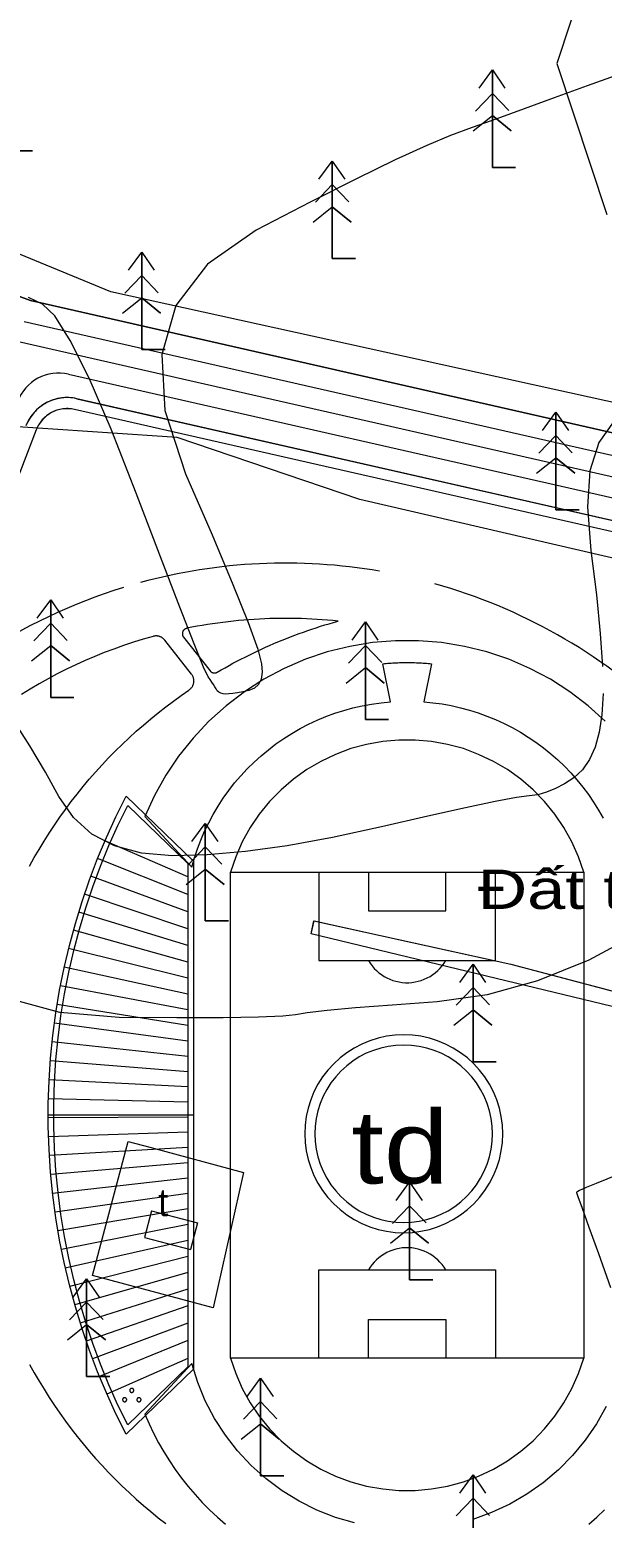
# Model space of a CAD drawing. Header units: metres. Extents: x 533049 to 537618, y 1849954 to 1852676.
# Drawn here: x 535007.7 to 535111.4, y 1851795.7 to 1852065.4 of the extents above; entities that cross this region are included whole.
import ezdxf

# ---------------------------------------------------------------- set-up
doc = ezdxf.new("R2010")
doc.units = ezdxf.units.M
doc.header["$LTSCALE"] = 2
for name, color, linetype, lineweight in [('10', 7, 'Continuous', 13), ('11', 7, 'Continuous', 13), ('13', 7, 'Continuous', 13), ('14', 7, 'Continuous', 13), ('20', 7, 'Continuous', 13), ('48', 7, 'Continuous', 13), ('50', 7, 'Continuous', 13), ('54', 7, 'Continuous', 13), ('55', 7, 'Continuous', 13), ('57', 7, 'Continuous', 13), ('60', 7, 'Continuous', 13), ('7', 7, 'Continuous', 13), ('8', 7, 'Continuous', 13), ('9', 7, 'Continuous', 13)]:
    doc.layers.add(name, color=color, linetype=linetype, lineweight=lineweight)

msp = doc.modelspace()

# ---------------------------------------------------------------- linework, layer by layer
at = {"linetype": 'Continuous', "lineweight": 13}
msp.add_lwpolyline([(535139.69, 1851882.04), (535099.2, 1851891.83), (535058.71, 1851901.62), (535059.22, 1851903.92), (535077.01, 1851900.01), (535094.87, 1851896.09), (535117.48, 1851890.12)], dxfattribs=at)
msp.add_lwpolyline([(535029.47, 1851862.92), (535046.46, 1851858.37), (535040.96, 1851833.86), (535019.06, 1851839.73), (535025.55, 1851863.97)], close=True, dxfattribs=at)
at = {"layer": '10'}
msp.add_line((535037.36, 1851868.74), (535011.06, 1851868.74), dxfattribs=at)
for points in [[(535037.36, 1851822.71), (535025.18, 1851810.96), (535023.33, 1851814.67), (535021.61, 1851818.43), (535020.01, 1851822.25), (535018.53, 1851826.12), (535017.19, 1851830.04), (535015.98, 1851834), (535014.89, 1851837.99), (535013.94, 1851842.03), (535013.13, 1851846.08), (535012.45, 1851850.17), (535011.9, 1851854.27), (535011.49, 1851858.39), (535011.22, 1851862.53), (535011.08, 1851866.67), (535011.08, 1851870.81), (535011.22, 1851874.95), (535011.49, 1851879.08), (535011.9, 1851883.2), (535012.45, 1851887.3), (535013.13, 1851891.39), (535013.94, 1851895.45), (535014.89, 1851899.48), (535015.98, 1851903.47), (535017.19, 1851907.43), (535018.53, 1851911.35), (535020.01, 1851915.22), (535021.61, 1851919.04), (535023.33, 1851922.8), (535025.18, 1851926.51), (535037.36, 1851914.76)], [(535036.36, 1851823.13), (535025.46, 1851812.62), (535023.7, 1851816.23), (535022.06, 1851819.89), (535020.54, 1851823.61), (535019.15, 1851827.38), (535017.87, 1851831.18), (535016.72, 1851835.03), (535015.69, 1851838.91), (535014.79, 1851842.83), (535014.02, 1851846.77), (535013.37, 1851850.73), (535012.86, 1851854.71), (535012.47, 1851858.71), (535012.21, 1851862.72), (535012.08, 1851866.73), (535012.08, 1851870.74), (535012.21, 1851874.76), (535012.47, 1851878.76), (535012.86, 1851882.76), (535013.37, 1851886.74), (535014.02, 1851890.71), (535014.79, 1851894.65), (535015.69, 1851898.56), (535016.72, 1851902.44), (535017.87, 1851906.29), (535019.15, 1851910.1), (535020.54, 1851913.86), (535022.06, 1851917.58), (535023.7, 1851921.24), (535025.46, 1851924.86), (535036.36, 1851914.34)]]:
    msp.add_lwpolyline(points, close=True, dxfattribs=at)
at = {"layer": '11'}
for points in [[(535093.39, 1851865.37), (535093.32, 1851866.93), (535093.12, 1851868.49), (535092.78, 1851870.01), (535092.31, 1851871.51), (535091.71, 1851872.95), (535090.99, 1851874.34), (535090.15, 1851875.66), (535089.2, 1851876.9), (535088.14, 1851878.06), (535086.98, 1851879.11), (535085.74, 1851880.06), (535084.42, 1851880.91), (535083.04, 1851881.63), (535081.59, 1851882.23), (535080.1, 1851882.7), (535078.57, 1851883.04), (535077.02, 1851883.24), (535075.45, 1851883.31), (535073.89, 1851883.24), (535072.34, 1851883.04), (535070.81, 1851882.7), (535069.32, 1851882.23), (535067.87, 1851881.63), (535066.49, 1851880.91), (535065.17, 1851880.06), (535063.92, 1851879.11), (535062.77, 1851878.06), (535061.71, 1851876.9), (535060.76, 1851875.66), (535059.92, 1851874.34), (535059.2, 1851872.95), (535058.6, 1851871.51), (535058.13, 1851870.01), (535057.79, 1851868.49), (535057.59, 1851866.93), (535057.52, 1851865.37), (535057.59, 1851863.81), (535057.79, 1851862.26), (535058.13, 1851860.73), (535058.6, 1851859.24), (535059.2, 1851857.79), (535059.92, 1851856.4), (535060.76, 1851855.08), (535061.71, 1851853.84), (535062.77, 1851852.69), (535063.92, 1851851.63), (535065.17, 1851850.68), (535066.49, 1851849.84), (535067.87, 1851849.11), (535069.32, 1851848.52), (535070.81, 1851848.04), (535072.34, 1851847.71), (535073.89, 1851847.5), (535075.45, 1851847.43), (535077.02, 1851847.5), (535078.57, 1851847.71), (535080.1, 1851848.04), (535081.59, 1851848.52), (535083.04, 1851849.11), (535084.42, 1851849.84), (535085.74, 1851850.68), (535086.98, 1851851.63), (535088.14, 1851852.69), (535089.2, 1851853.84), (535090.15, 1851855.08), (535090.99, 1851856.4), (535091.71, 1851857.79), (535092.31, 1851859.24), (535092.78, 1851860.73), (535093.12, 1851862.26), (535093.32, 1851863.81)], [(535091.54, 1851865.37), (535091.47, 1851866.77), (535091.29, 1851868.16), (535090.99, 1851869.53), (535090.57, 1851870.87), (535090.03, 1851872.17), (535089.38, 1851873.41), (535088.63, 1851874.6), (535087.77, 1851875.71), (535086.83, 1851876.74), (535085.79, 1851877.69), (535084.68, 1851878.54), (535083.5, 1851879.3), (535082.25, 1851879.95), (535080.95, 1851880.48), (535079.62, 1851880.9), (535078.25, 1851881.21), (535076.86, 1851881.39), (535075.45, 1851881.45), (535074.05, 1851881.39), (535072.66, 1851881.21), (535071.29, 1851880.9), (535069.95, 1851880.48), (535068.66, 1851879.95), (535067.41, 1851879.3), (535066.23, 1851878.54), (535065.12, 1851877.69), (535064.08, 1851876.74), (535063.14, 1851875.71), (535062.28, 1851874.6), (535061.53, 1851873.41), (535060.88, 1851872.17), (535060.34, 1851870.87), (535059.92, 1851869.53), (535059.62, 1851868.16), (535059.43, 1851866.77), (535059.37, 1851865.37), (535059.43, 1851863.97), (535059.62, 1851862.58), (535059.92, 1851861.21), (535060.34, 1851859.87), (535060.88, 1851858.58), (535061.53, 1851857.33), (535062.28, 1851856.15), (535063.14, 1851855.03), (535064.08, 1851854), (535065.12, 1851853.05), (535066.23, 1851852.2), (535067.41, 1851851.44), (535068.66, 1851850.8), (535069.95, 1851850.26), (535071.29, 1851849.84), (535072.66, 1851849.53), (535074.05, 1851849.35), (535075.45, 1851849.29), (535076.86, 1851849.35), (535078.25, 1851849.53), (535079.62, 1851849.84), (535080.95, 1851850.26), (535082.25, 1851850.8), (535083.5, 1851851.44), (535084.68, 1851852.2), (535085.79, 1851853.05), (535086.83, 1851854), (535087.77, 1851855.03), (535088.63, 1851856.15), (535089.38, 1851857.33), (535090.03, 1851858.58), (535090.57, 1851859.87), (535090.99, 1851861.21), (535091.29, 1851862.58), (535091.47, 1851863.97)]]:
    msp.add_lwpolyline(points, close=True, dxfattribs=at)
at = {"layer": '13'}
msp.add_lwpolyline([(534673.57, 1852149.44), (534840.88, 1852069.38), (535005.66, 1852008.89), (535228.23, 1851958.25)], dxfattribs=at)
at = {"layer": '14'}
for points in [[(535213.91, 1851951.51), (535015.82, 1851996.58), (535015.3, 1851996.67), (535014.76, 1851996.72), (535014.23, 1851996.72), (535013.69, 1851996.68), (535013.17, 1851996.58), (535012.65, 1851996.44), (535012.15, 1851996.25), (535011.66, 1851996.02), (535011.2, 1851995.75), (535010.77, 1851995.43), (535010.37, 1851995.08), (535009.99, 1851994.7), (535009.66, 1851994.28), (535009.36, 1851993.84), (535009.1, 1851993.37), (535008.89, 1851992.88), (534954.6, 1851851.25), (534931.56, 1851787.49)], [(535213.91, 1851951.51), (535015.82, 1851996.58), (535015.53, 1851996.64), (535015.24, 1851996.68), (535014.95, 1851996.71), (535014.65, 1851996.73), (535014.36, 1851996.73), (535014.06, 1851996.71), (535013.77, 1851996.68), (535013.47, 1851996.64), (535013.18, 1851996.58), (535012.9, 1851996.51), (535012.61, 1851996.43), (535012.34, 1851996.33), (535012.06, 1851996.22), (535011.8, 1851996.09), (535011.54, 1851995.95), (535011.28, 1851995.8), (535011.04, 1851995.63), (535010.8, 1851995.46), (535010.57, 1851995.27), (535010.35, 1851995.07), (535010.14, 1851994.86), (535009.94, 1851994.64), (535009.76, 1851994.41), (535009.58, 1851994.18), (535009.42, 1851993.93), (535009.27, 1851993.68), (535009.13, 1851993.42), (535009, 1851993.15), (535008.89, 1851992.88), (534954.6, 1851851.25)]]:
    msp.add_lwpolyline(points, dxfattribs=at)
at = {"layer": '20'}
for p, q in [((535029.8, 1851851.44), (535028.52, 1851846.61)), ((535029.8, 1851851.44), (535038.13, 1851849.23)), ((535038.13, 1851849.23), (535036.85, 1851844.4)), ((535028.52, 1851846.61), (535036.85, 1851844.4))]:
    msp.add_line(p, q, dxfattribs=at)
for points in [[(535115.66, 1851969.09), (535067.52, 1851980.29), (535034.45, 1851991.48), (534983.88, 1851994.89), (534974.15, 1851967.63), (534880.79, 1852014.85), (534872.03, 1851998.3), (534851.12, 1852009.5), (534820.49, 1852016.8), (534809.3, 1852028.97), (534823.89, 1852046.01), (534884.68, 1852139.48), (534855.51, 1852163.33), (534841.4, 1852147.27), (534806.88, 1852174.53), (534836.36, 1852219.48)], [(535113.24, 1852089.79), (535103.18, 1852059.25), (535112.26, 1852031.89)], [(535139.69, 1851882.04), (535058.71, 1851901.62), (535059.15, 1851903.94), (535094.87, 1851896.09), (535140.09, 1851884.15)]]:
    msp.add_lwpolyline(points, dxfattribs=at)
at = {"layer": '48'}
msp.add_lwpolyline([(535229.05, 1851966.01), (535007.86, 1852016.34), (534843.89, 1852076.53)], dxfattribs=at)
at = {"layer": '50'}
msp.add_lwpolyline([(536135.62, 1851789.73), (535515.36, 1851926.72), (535258.49, 1851965.9), (535022.43, 1852017.88), (534680.94, 1852158.74), (534430.49, 1852265.01), (534355.97, 1852086.41), (534346.15, 1851984.65), (534462.32, 1851750.84), (534498.61, 1851623.52), (534531.69, 1851526.54), (534597.01, 1851432.26), (534785.89, 1851296.54), (534919.76, 1851224.01), (534977.19, 1851164.91), (535024.77, 1851103.67), (535103, 1851049.68), (535187.68, 1851009.38), (535275.89, 1851002.01), (535384.77, 1851022.15), (535615.7, 1851282.83), (535719.73, 1851373.89), (535864.09, 1851423.05), (536000.84, 1851463.59)], dxfattribs=at)
at = {"layer": '54'}
msp.add_line((535014.76, 1852002.97), (535217.92, 1851956.75), dxfattribs=at)
msp.add_lwpolyline([(535006.72, 1852012.49), (535220.36, 1851963.89)], dxfattribs=at)
msp.add_arc((535012.98, 1851995.17), 8, 77.1824, 159.0255, dxfattribs=at)
at = {"layer": '55'}
msp.add_line((535016.27, 1851998.53), (535214.35, 1851953.46), dxfattribs=at)
msp.add_lwpolyline([(534677.13, 1852156.33), (534843.89, 1852076.53), (535007.86, 1852016.34), (535229.05, 1851966.01)], dxfattribs=at)
msp.add_arc((535014.49, 1851990.73), 8, 77.1824, 159.0255, dxfattribs=at)
at = {"layer": '57'}
for p, q in [((535091.51, 1852058.09), (535091.51, 1852040.42)), ((535088.45, 1852050.65), (535091.51, 1852053.85)), ((535094.49, 1852050.72), (535091.51, 1852053.85)), ((535088.03, 1852047.03), (535091.51, 1852049.81)), ((535094.92, 1852047.03), (535091.51, 1852049.81)), ((535004.01, 1852043.42), (535008.22, 1852043.42)), ((535062.51, 1852041.59), (535062.51, 1852023.92)), ((535091.51, 1852040.42), (535095.72, 1852040.42)), ((535059.45, 1852034.15), (535062.51, 1852037.35)), ((535065.49, 1852034.22), (535062.51, 1852037.35)), ((535059.03, 1852030.53), (535062.51, 1852033.31)), ((535065.92, 1852030.53), (535062.51, 1852033.31)), ((535028.01, 1852025.09), (535028.01, 1852007.42)), ((535062.51, 1852023.92), (535066.72, 1852023.92)), ((535024.95, 1852017.65), (535028.01, 1852020.85)), ((535030.99, 1852017.72), (535028.01, 1852020.85)), ((535024.53, 1852014.03), (535028.01, 1852016.81)), ((535031.42, 1852014.03), (535028.01, 1852016.81)), ((535028.01, 1852007.42), (535032.22, 1852007.42)), ((535103.01, 1851996.09), (535103.01, 1851978.42)), ((535099.95, 1851988.65), (535103.01, 1851991.85)), ((535105.99, 1851988.72), (535103.01, 1851991.85)), ((535099.53, 1851985.03), (535103.01, 1851987.81)), ((535106.42, 1851985.03), (535103.01, 1851987.81)), ((535103.01, 1851978.42), (535107.22, 1851978.42)), ((535011.51, 1851962.09), (535011.51, 1851944.42)), ((535008.45, 1851954.65), (535011.51, 1851957.85)), ((535014.49, 1851954.72), (535011.51, 1851957.85)), ((535068.51, 1851958.09), (535068.51, 1851940.42)), ((535008.03, 1851951.03), (535011.51, 1851953.81)), ((535014.92, 1851951.03), (535011.51, 1851953.81)), ((535065.45, 1851950.65), (535068.51, 1851953.85)), ((535071.49, 1851950.72), (535068.51, 1851953.85)), ((535065.03, 1851947.03), (535068.51, 1851949.81)), ((535071.92, 1851947.03), (535068.51, 1851949.81)), ((535011.51, 1851944.42), (535015.72, 1851944.42)), ((535068.51, 1851940.42), (535072.72, 1851940.42)), ((535039.51, 1851921.59), (535039.51, 1851903.92)), ((535036.45, 1851914.15), (535039.51, 1851917.35)), ((535042.49, 1851914.22), (535039.51, 1851917.35)), ((535036.03, 1851910.53), (535039.51, 1851913.31)), ((535042.92, 1851910.53), (535039.51, 1851913.31)), ((535039.51, 1851903.92), (535043.72, 1851903.92)), ((535088.01, 1851896.09), (535088.01, 1851878.42)), ((535084.95, 1851888.65), (535088.01, 1851891.85)), ((535090.99, 1851888.72), (535088.01, 1851891.85)), ((535084.53, 1851885.03), (535088.01, 1851887.81)), ((535091.42, 1851885.03), (535088.01, 1851887.81)), ((535088.01, 1851878.42), (535092.22, 1851878.42)), ((535076.51, 1851856.59), (535076.51, 1851838.92)), ((535029.8, 1851851.44), (535028.52, 1851846.61)), ((535029.8, 1851851.44), (535038.13, 1851849.23)), ((535073.45, 1851849.15), (535076.51, 1851852.35)), ((535079.49, 1851849.22), (535076.51, 1851852.35)), ((535038.13, 1851849.23), (535036.85, 1851844.4)), ((535073.03, 1851845.53), (535076.51, 1851848.31)), ((535079.92, 1851845.53), (535076.51, 1851848.31)), ((535028.52, 1851846.61), (535036.85, 1851844.4)), ((535018.01, 1851839.09), (535018.01, 1851821.42)), ((535076.51, 1851838.92), (535080.72, 1851838.92)), ((535014.95, 1851831.65), (535018.01, 1851834.85)), ((535020.99, 1851831.72), (535018.01, 1851834.85)), ((535014.53, 1851828.03), (535018.01, 1851830.81)), ((535021.42, 1851828.03), (535018.01, 1851830.81)), ((535018.01, 1851821.42), (535022.22, 1851821.42)), ((535049.51, 1851821.09), (535049.51, 1851803.42)), ((535046.45, 1851813.65), (535049.51, 1851816.85)), ((535052.49, 1851813.72), (535049.51, 1851816.85)), ((535046.03, 1851810.03), (535049.51, 1851812.81)), ((535052.92, 1851810.03), (535049.51, 1851812.81)), ((535049.51, 1851803.42), (535053.72, 1851803.42)), ((535088.01, 1851803.59), (535088.01, 1851785.92)), ((535084.95, 1851796.15), (535088.01, 1851799.35)), ((535090.99, 1851796.22), (535088.01, 1851799.35))]:
    msp.add_line(p, q, dxfattribs=at)
for points in [[(535115.66, 1851969.09), (535067.52, 1851980.29), (535034.45, 1851991.48), (534983.88, 1851994.89), (534974.15, 1851967.63), (534880.79, 1852014.85), (534872.03, 1851998.3), (534851.12, 1852009.5), (534820.49, 1852016.8), (534809.3, 1852028.97), (534823.89, 1852046.01), (534884.68, 1852139.48), (534855.51, 1852163.33), (534841.4, 1852147.27), (534806.88, 1852174.53), (534836.36, 1852219.48)], [(535113.24, 1852089.79), (535103.18, 1852059.25), (535112.26, 1852031.89)], [(535008.22, 1852043.42), (535004.01, 1852043.42), (535004.01, 1852061.09)], [(535114.58, 1852057.32), (535108.69, 1852055.2), (535102.71, 1852053.04), (535097.25, 1852051.06), (535092.3, 1852049.26), (535087.87, 1852047.64), (535083.95, 1852046.19), (535079.61, 1852044.42), (535073.93, 1852041.81), (535066.88, 1852038.38), (535058.49, 1852034.13), (535048.75, 1852029.04), (535039.9, 1852022.88), (535034.19, 1852015.39), (535031.63, 1852006.57), (535032.21, 1851996.42), (535035.94, 1851984.95), (535040.73, 1851973.87), (535044.5, 1851964.88), (535047.26, 1851957.99), (535049, 1851953.19), (535049.72, 1851950.49), (535049.8, 1851948.98), (535049.61, 1851947.74), (535049.14, 1851946.78), (535048.4, 1851946.09), (535047.38, 1851945.68), (535046.3, 1851945.44), (535045.34, 1851945.26), (535044.51, 1851945.12), (535043.8, 1851945.05), (535043.22, 1851945.02), (535042.74, 1851945.06), (535042.32, 1851945.18), (535041.97, 1851945.36), (535041.68, 1851945.62), (535041.46, 1851945.95), (535041.25, 1851946.33), (535041, 1851946.74), (535040.71, 1851947.18), (535040.39, 1851947.66), (535040.03, 1851948.16), (535039.21, 1851949.91), (535037.5, 1851954.11), (535034.89, 1851960.77), (535031.39, 1851969.88), (535027, 1851981.44), (535022.44, 1851993.03), (535018.47, 1852002.25), (535015.07, 1852009.09), (535012.26, 1852013.55), (535010.01, 1852015.63), (535007.52, 1852016.89)], [(535089.09, 1852054.8), (535091.51, 1852058.09), (535093.78, 1852054.8)], [(535089.09, 1852054.8), (535091.51, 1852058.09), (535093.78, 1852054.8)], [(535095.72, 1852040.42), (535091.51, 1852040.42), (535091.51, 1852058.09)], [(535088.45, 1852050.65), (535091.51, 1852053.85), (535094.49, 1852050.72)], [(535088.03, 1852047.03), (535091.51, 1852049.81), (535094.92, 1852047.03)], [(535060.09, 1852038.3), (535062.51, 1852041.59), (535064.78, 1852038.3)], [(535060.09, 1852038.3), (535062.51, 1852041.59), (535064.78, 1852038.3)], [(535066.72, 1852023.92), (535062.51, 1852023.92), (535062.51, 1852041.59)], [(535059.45, 1852034.15), (535062.51, 1852037.35), (535065.49, 1852034.22)], [(535059.03, 1852030.53), (535062.51, 1852033.31), (535065.92, 1852030.53)], [(535025.59, 1852021.8), (535028.01, 1852025.09), (535030.28, 1852021.8)], [(535025.59, 1852021.8), (535028.01, 1852025.09), (535030.28, 1852021.8)], [(535032.22, 1852007.42), (535028.01, 1852007.42), (535028.01, 1852025.09)], [(535024.95, 1852017.65), (535028.01, 1852020.85), (535030.99, 1852017.72)], [(535024.53, 1852014.03), (535028.01, 1852016.81), (535031.42, 1852014.03)], [(535100.59, 1851992.8), (535103.01, 1851996.09), (535105.28, 1851992.8)], [(535100.59, 1851992.8), (535103.01, 1851996.09), (535105.28, 1851992.8)], [(535107.22, 1851978.42), (535103.01, 1851978.42), (535103.01, 1851996.09)], [(535113.46, 1851994.37), (535110.77, 1851990.6), (535109.19, 1851985.46), (535108.71, 1851978.94), (535109.33, 1851971.05), (535110.34, 1851963), (535111.05, 1851955.99), (535111.45, 1851950.03)], [(535099.95, 1851988.65), (535103.01, 1851991.85), (535105.99, 1851988.72)], [(535099.53, 1851985.03), (535103.01, 1851987.81), (535106.42, 1851985.03)], [(535009.09, 1851958.8), (535011.51, 1851962.09), (535013.78, 1851958.8)], [(535009.09, 1851958.8), (535011.51, 1851962.09), (535013.78, 1851958.8)], [(535015.72, 1851944.42), (535011.51, 1851944.42), (535011.51, 1851962.09)], [(535008.45, 1851954.65), (535011.51, 1851957.85), (535014.49, 1851954.72)], [(535066.09, 1851954.8), (535068.51, 1851958.09), (535070.78, 1851954.8)], [(535066.09, 1851954.8), (535068.51, 1851958.09), (535070.78, 1851954.8)], [(535072.72, 1851940.42), (535068.51, 1851940.42), (535068.51, 1851958.09)], [(535008.03, 1851951.03), (535011.51, 1851953.81), (535014.92, 1851951.03)], [(535065.45, 1851950.65), (535068.51, 1851953.85), (535071.49, 1851950.72)], [(535065.03, 1851947.03), (535068.51, 1851949.81), (535071.92, 1851947.03)], [(535111.55, 1851945.12), (535111.35, 1851941.26), (535110.86, 1851938.14), (535110.11, 1851935.43), (535109.09, 1851933.16), (535107.81, 1851931.31), (535106.26, 1851929.88), (535104.6, 1851928.78), (535102.95, 1851927.9), (535101.33, 1851927.24), (535099.74, 1851926.8), (535098.17, 1851926.58), (535095.85, 1851926.27), (535092.01, 1851925.55), (535086.66, 1851924.42), (535079.79, 1851922.89), (535071.4, 1851920.95), (535062.57, 1851919.03), (535054.37, 1851917.54), (535046.8, 1851916.5), (535039.87, 1851915.9), (535033.57, 1851915.73), (535027.96, 1851916.21), (535023.1, 1851917.52), (535018.99, 1851919.67), (535015.63, 1851922.66), (535013.01, 1851926.48), (535010.58, 1851930.89), (535007.74, 1851935.62), (535004.51, 1851940.67)], [(535037.09, 1851918.3), (535039.51, 1851921.59), (535041.78, 1851918.3)], [(535037.09, 1851918.3), (535039.51, 1851921.59), (535041.78, 1851918.3)], [(535043.72, 1851903.92), (535039.51, 1851903.92), (535039.51, 1851921.59)], [(535036.45, 1851914.15), (535039.51, 1851917.35), (535042.49, 1851914.22)], [(535036.03, 1851910.53), (535039.51, 1851913.31), (535042.92, 1851910.53)], [(535118.38, 1851901.9), (535108.96, 1851896.85), (535099.68, 1851893.07), (535090.54, 1851890.55), (535081.53, 1851889.29), (535073.35, 1851888.7), (535066.7, 1851888.17), (535061.57, 1851887.7), (535057.96, 1851887.29), (535055.87, 1851886.95), (535053.53, 1851886.68), (535049.16, 1851886.5), (535042.77, 1851886.39), (535034.35, 1851886.38), (535023.91, 1851886.44), (535013.18, 1851887.35), (535003.87, 1851889.86), (534996, 1851893.98), (534989.57, 1851899.7), (534984.57, 1851907.02)], [(535139.69, 1851882.04), (535058.71, 1851901.62), (535059.15, 1851903.94), (535094.87, 1851896.09), (535140.09, 1851884.15)], [(535085.59, 1851892.8), (535088.01, 1851896.09), (535090.28, 1851892.8)], [(535085.59, 1851892.8), (535088.01, 1851896.09), (535090.28, 1851892.8)], [(535092.22, 1851878.42), (535088.01, 1851878.42), (535088.01, 1851896.09)], [(535084.95, 1851888.65), (535088.01, 1851891.85), (535090.99, 1851888.72)], [(535084.53, 1851885.03), (535088.01, 1851887.81), (535091.42, 1851885.03)], [(535074.09, 1851853.3), (535076.51, 1851856.59), (535078.78, 1851853.3)], [(535074.09, 1851853.3), (535076.51, 1851856.59), (535078.78, 1851853.3)], [(535080.72, 1851838.92), (535076.51, 1851838.92), (535076.51, 1851856.59)], [(535114.2, 1851857.94), (535110.28, 1851856.39), (535108.48, 1851855.65), (535107.82, 1851855.34), (535107.31, 1851855.1), (535106.96, 1851854.91), (535106.77, 1851854.78), (535106.73, 1851854.72), (535107, 1851854), (535107.76, 1851851.92), (535109, 1851848.48), (535110.72, 1851843.67), (535112.92, 1851837.51)], [(535073.45, 1851849.15), (535076.51, 1851852.35), (535079.49, 1851849.22)], [(535073.03, 1851845.53), (535076.51, 1851848.31), (535079.92, 1851845.53)], [(535015.59, 1851835.8), (535018.01, 1851839.09), (535020.28, 1851835.8)], [(535015.59, 1851835.8), (535018.01, 1851839.09), (535020.28, 1851835.8)], [(535022.22, 1851821.42), (535018.01, 1851821.42), (535018.01, 1851839.09)], [(535014.95, 1851831.65), (535018.01, 1851834.85), (535020.99, 1851831.72)], [(535014.53, 1851828.03), (535018.01, 1851830.81), (535021.42, 1851828.03)], [(535047.09, 1851817.8), (535049.51, 1851821.09), (535051.78, 1851817.8)], [(535047.09, 1851817.8), (535049.51, 1851821.09), (535051.78, 1851817.8)], [(535053.72, 1851803.42), (535049.51, 1851803.42), (535049.51, 1851821.09)], [(535046.45, 1851813.65), (535049.51, 1851816.85), (535052.49, 1851813.72)], [(535046.03, 1851810.03), (535049.51, 1851812.81), (535052.92, 1851810.03)], [(535085.59, 1851800.3), (535088.01, 1851803.59), (535090.28, 1851800.3)], [(535085.59, 1851800.3), (535088.01, 1851803.59), (535090.28, 1851800.3)], [(535092.22, 1851785.92), (535088.01, 1851785.92), (535088.01, 1851803.59)], [(535084.95, 1851796.15), (535088.01, 1851799.35), (535090.99, 1851796.22)]]:
    msp.add_lwpolyline(points, dxfattribs=at)
at = {"layer": '60'}
for points in [[(535229.05, 1851966.01), (535007.86, 1852016.34), (534843.89, 1852076.53)], [(535214.35, 1851953.46), (535016.27, 1851998.53), (535015.88, 1851998.61), (535015.49, 1851998.67), (535015.1, 1851998.71), (535014.7, 1851998.73), (535014.31, 1851998.73), (535013.92, 1851998.71), (535013.53, 1851998.67), (535013.14, 1851998.61), (535012.75, 1851998.54), (535012.37, 1851998.44), (535011.99, 1851998.33), (535011.62, 1851998.19), (535011.25, 1851998.04), (535010.9, 1851997.88), (535010.55, 1851997.69), (535010.21, 1851997.49), (535009.88, 1851997.27), (535009.57, 1851997.03), (535009.26, 1851996.78), (535008.97, 1851996.52), (535008.69, 1851996.24), (535008.43, 1851995.95), (535008.18, 1851995.64), (535007.94, 1851995.33), (535007.73, 1851995), (535007.52, 1851994.66)]]:
    msp.add_lwpolyline(points, dxfattribs=at)
at = {"layer": '7'}
for points in [[(535025.84, 1851818.78), (535025.86, 1851818.74), (535025.88, 1851818.7), (535025.9, 1851818.67), (535025.92, 1851818.64), (535025.95, 1851818.61), (535025.98, 1851818.58), (535026.02, 1851818.56), (535026.05, 1851818.54), (535026.09, 1851818.53), (535026.13, 1851818.52), (535026.17, 1851818.52), (535026.21, 1851818.51), (535026.25, 1851818.52), (535026.29, 1851818.52), (535026.33, 1851818.54), (535026.37, 1851818.55), (535026.4, 1851818.57), (535026.44, 1851818.6), (535026.47, 1851818.62), (535026.5, 1851818.65), (535026.52, 1851818.69), (535026.54, 1851818.72), (535026.55, 1851818.76), (535026.57, 1851818.8), (535026.57, 1851818.84), (535026.58, 1851818.88), (535026.58, 1851818.92), (535026.57, 1851818.96), (535026.56, 1851819), (535026.55, 1851819.04), (535026.53, 1851819.07), (535026.51, 1851819.11), (535026.48, 1851819.14), (535026.45, 1851819.17), (535026.42, 1851819.19), (535026.39, 1851819.22), (535026.35, 1851819.23), (535026.31, 1851819.25), (535026.27, 1851819.26), (535026.23, 1851819.26), (535026.19, 1851819.26), (535026.15, 1851819.26), (535026.11, 1851819.25), (535026.07, 1851819.24), (535026.04, 1851819.22), (535026, 1851819.2), (535025.97, 1851819.18), (535025.94, 1851819.15), (535025.91, 1851819.12), (535025.89, 1851819.09), (535025.87, 1851819.06), (535025.85, 1851819.02), (535025.84, 1851818.98), (535025.83, 1851818.94), (535025.83, 1851818.9), (535025.83, 1851818.86), (535025.83, 1851818.82)], [(535024.55, 1851817.09), (535024.56, 1851817.05), (535024.58, 1851817.02), (535024.6, 1851816.98), (535024.63, 1851816.95), (535024.66, 1851816.92), (535024.69, 1851816.9), (535024.72, 1851816.87), (535024.76, 1851816.86), (535024.8, 1851816.84), (535024.84, 1851816.83), (535024.88, 1851816.83), (535024.92, 1851816.83), (535024.96, 1851816.83), (535025, 1851816.84), (535025.04, 1851816.85), (535025.07, 1851816.86), (535025.11, 1851816.88), (535025.14, 1851816.91), (535025.17, 1851816.93), (535025.2, 1851816.97), (535025.22, 1851817), (535025.24, 1851817.03), (535025.26, 1851817.07), (535025.27, 1851817.11), (535025.28, 1851817.15), (535025.28, 1851817.19), (535025.28, 1851817.23), (535025.28, 1851817.27), (535025.27, 1851817.31), (535025.25, 1851817.35), (535025.23, 1851817.38), (535025.21, 1851817.42), (535025.19, 1851817.45), (535025.16, 1851817.48), (535025.13, 1851817.5), (535025.09, 1851817.53), (535025.06, 1851817.54), (535025.02, 1851817.56), (535024.98, 1851817.57), (535024.94, 1851817.57), (535024.9, 1851817.57), (535024.86, 1851817.57), (535024.82, 1851817.56), (535024.78, 1851817.55), (535024.74, 1851817.54), (535024.71, 1851817.52), (535024.67, 1851817.49), (535024.64, 1851817.47), (535024.62, 1851817.43), (535024.59, 1851817.4), (535024.57, 1851817.37), (535024.56, 1851817.33), (535024.54, 1851817.29), (535024.54, 1851817.25), (535024.53, 1851817.21), (535024.53, 1851817.17), (535024.54, 1851817.13)], [(535027.14, 1851817.09), (535027.16, 1851817.05), (535027.17, 1851817.02), (535027.2, 1851816.98), (535027.22, 1851816.95), (535027.25, 1851816.92), (535027.28, 1851816.9), (535027.32, 1851816.87), (535027.35, 1851816.86), (535027.39, 1851816.84), (535027.43, 1851816.83), (535027.47, 1851816.83), (535027.51, 1851816.83), (535027.55, 1851816.83), (535027.59, 1851816.84), (535027.63, 1851816.85), (535027.67, 1851816.86), (535027.7, 1851816.88), (535027.74, 1851816.91), (535027.77, 1851816.93), (535027.79, 1851816.97), (535027.82, 1851817), (535027.84, 1851817.03), (535027.85, 1851817.07), (535027.86, 1851817.11), (535027.87, 1851817.15), (535027.88, 1851817.19), (535027.87, 1851817.23), (535027.87, 1851817.27), (535027.86, 1851817.31), (535027.84, 1851817.35), (535027.83, 1851817.38), (535027.8, 1851817.42), (535027.78, 1851817.45), (535027.75, 1851817.48), (535027.72, 1851817.5), (535027.68, 1851817.53), (535027.65, 1851817.54), (535027.61, 1851817.56), (535027.57, 1851817.57), (535027.53, 1851817.57), (535027.49, 1851817.57), (535027.45, 1851817.57), (535027.41, 1851817.56), (535027.37, 1851817.55), (535027.33, 1851817.54), (535027.3, 1851817.52), (535027.27, 1851817.49), (535027.24, 1851817.47), (535027.21, 1851817.43), (535027.18, 1851817.4), (535027.16, 1851817.37), (535027.15, 1851817.33), (535027.14, 1851817.29), (535027.13, 1851817.25), (535027.13, 1851817.21), (535027.13, 1851817.17), (535027.13, 1851817.13)]]:
    msp.add_lwpolyline(points, close=True, dxfattribs=at)
at = {"layer": '8'}
for p, q in [((535036.36, 1851911.93), (535021.34, 1851918.42)), ((535036.36, 1851908.71), (535020.02, 1851915.25)), ((535036.36, 1851905.57), (535018.79, 1851912.04)), ((535036.36, 1851902.48), (535017.64, 1851908.8)), ((535036.36, 1851899.46), (535016.59, 1851905.53)), ((535036.36, 1851896.48), (535015.62, 1851902.24)), ((535036.36, 1851893.55), (535014.75, 1851898.91)), ((535036.36, 1851890.66), (535013.97, 1851895.57)), ((535036.36, 1851887.8), (535013.28, 1851892.2)), ((535036.36, 1851884.97), (535012.68, 1851888.82)), ((535036.36, 1851882.17), (535012.18, 1851885.42)), ((535036.36, 1851879.39), (535011.77, 1851882.01)), ((535036.36, 1851876.62), (535011.45, 1851878.59)), ((535036.36, 1851873.87), (535011.23, 1851875.16)), ((535036.36, 1851871.12), (535011.1, 1851871.72)), ((535036.36, 1851868.38), (535011.06, 1851868.29)), ((535036.36, 1851865.64), (535011.12, 1851864.85)), ((535036.36, 1851862.89), (535011.28, 1851861.42)), ((535036.36, 1851860.13), (535011.52, 1851857.99)), ((535036.36, 1851857.36), (535011.87, 1851854.58)), ((535036.36, 1851854.58), (535012.3, 1851851.17)), ((535036.36, 1851851.77), (535012.83, 1851847.77)), ((535036.36, 1851848.93), (535013.45, 1851844.39)), ((535036.36, 1851846.07), (535014.16, 1851841.03)), ((535036.36, 1851843.16), (535014.97, 1851837.69)), ((535036.36, 1851840.22), (535015.87, 1851834.38)), ((535036.36, 1851837.23), (535016.85, 1851831.09)), ((535036.36, 1851834.19), (535017.93, 1851827.82)), ((535036.36, 1851831.09), (535019.1, 1851824.59)), ((535036.36, 1851827.93), (535020.35, 1851821.39)), ((535036.36, 1851824.69), (535021.69, 1851818.23))]:
    msp.add_line(p, q, dxfattribs=at)
at = {"layer": '9'}
for points in [[(535041.67, 1851948.98), (535042.38, 1851949.4), (535043.09, 1851949.8), (535043.81, 1851950.2), (535044.53, 1851950.6), (535045.25, 1851950.98), (535045.98, 1851951.36), (535046.71, 1851951.74), (535047.45, 1851952.1), (535048.19, 1851952.46), (535048.93, 1851952.82), (535049.67, 1851953.16), (535050.42, 1851953.5), (535051.17, 1851953.84), (535051.93, 1851954.16), (535052.68, 1851954.48), (535053.44, 1851954.8), (535054.2, 1851955.1), (535054.97, 1851955.4), (535055.74, 1851955.7), (535056.51, 1851955.98), (535057.28, 1851956.26), (535058.06, 1851956.53), (535058.83, 1851956.8), (535059.61, 1851957.05), (535060.4, 1851957.3), (535061.18, 1851957.55), (535061.97, 1851957.78), (535062.76, 1851958.01), (535063.55, 1851958.23), (535062.6, 1851958.33), (535061.66, 1851958.42), (535060.71, 1851958.49), (535059.76, 1851958.56), (535058.82, 1851958.61), (535057.87, 1851958.66), (535056.92, 1851958.69), (535055.97, 1851958.72), (535055.02, 1851958.73), (535054.07, 1851958.74), (535053.12, 1851958.73), (535052.17, 1851958.72), (535051.23, 1851958.69), (535050.28, 1851958.66), (535049.33, 1851958.61), (535048.38, 1851958.56), (535047.43, 1851958.49), (535046.49, 1851958.42), (535045.54, 1851958.33), (535044.6, 1851958.24), (535043.65, 1851958.13), (535042.71, 1851958.02), (535041.77, 1851957.89), (535040.83, 1851957.76), (535039.89, 1851957.61), (535038.96, 1851957.46), (535038.02, 1851957.3), (535037.09, 1851957.12), (535036.16, 1851956.94), (535036.09, 1851956.92), (535036.02, 1851956.9), (535035.96, 1851956.87), (535035.89, 1851956.84), (535035.83, 1851956.81), (535035.77, 1851956.77), (535035.72, 1851956.73), (535035.67, 1851956.68), (535035.62, 1851956.63), (535035.57, 1851956.58), (535035.53, 1851956.52), (535035.49, 1851956.46), (535035.46, 1851956.4), (535035.43, 1851956.33), (535035.41, 1851956.27), (535035.39, 1851956.2), (535035.37, 1851956.13), (535035.36, 1851956.06), (535035.36, 1851955.99), (535035.36, 1851955.92), (535035.36, 1851955.85), (535035.37, 1851955.78), (535035.39, 1851955.71), (535035.4, 1851955.65), (535035.43, 1851955.58), (535035.46, 1851955.52), (535035.49, 1851955.46), (535035.53, 1851955.4), (535035.57, 1851955.34), (535040.37, 1851949.23), (535040.4, 1851949.19), (535040.44, 1851949.15), (535040.47, 1851949.12), (535040.51, 1851949.09), (535040.55, 1851949.05), (535040.59, 1851949.03), (535040.63, 1851949), (535040.67, 1851948.97), (535040.72, 1851948.95), (535040.76, 1851948.93), (535040.81, 1851948.91), (535040.85, 1851948.89)], [(535007.7, 1851913.88), (535008.55, 1851915.4), (535009.42, 1851916.9), (535010.32, 1851918.38), (535011.25, 1851919.85), (535012.21, 1851921.3), (535013.19, 1851922.73), (535014.2, 1851924.14), (535015.24, 1851925.54), (535016.3, 1851926.91), (535017.39, 1851928.26), (535018.51, 1851929.59), (535019.65, 1851930.9), (535020.81, 1851932.19), (535022, 1851933.45), (535023.22, 1851934.69), (535024.45, 1851935.91), (535025.71, 1851937.11), (535027, 1851938.28), (535028.3, 1851939.42), (535029.63, 1851940.54), (535030.97, 1851941.64), (535032.34, 1851942.71), (535033.73, 1851943.75), (535035.14, 1851944.77), (535036.56, 1851945.76), (535036.66, 1851945.83), (535036.74, 1851945.9), (535036.83, 1851945.97), (535036.91, 1851946.05), (535036.98, 1851946.14), (535037.05, 1851946.23), (535037.12, 1851946.32), (535037.17, 1851946.42), (535037.23, 1851946.52), (535037.28, 1851946.62), (535037.32, 1851946.72), (535037.35, 1851946.83), (535037.38, 1851946.94), (535037.41, 1851947.05), (535037.42, 1851947.16), (535037.44, 1851947.28), (535037.44, 1851947.39), (535037.44, 1851947.5), (535037.43, 1851947.61), (535037.42, 1851947.73), (535037.39, 1851947.84), (535037.37, 1851947.95), (535037.33, 1851948.06), (535037.3, 1851948.16), (535037.25, 1851948.27), (535037.2, 1851948.37), (535037.14, 1851948.46), (535037.08, 1851948.56), (535037.01, 1851948.65), (535032.18, 1851954.79), (535032.13, 1851954.85), (535032.08, 1851954.91), (535032.02, 1851954.97), (535031.96, 1851955.03), (535031.9, 1851955.08), (535031.84, 1851955.13), (535031.78, 1851955.18), (535031.71, 1851955.23), (535031.64, 1851955.27), (535031.57, 1851955.31), (535031.5, 1851955.35), (535031.43, 1851955.38), (535031.35, 1851955.41), (535031.28, 1851955.44), (535031.2, 1851955.47), (535031.12, 1851955.49), (535031.04, 1851955.51), (535030.96, 1851955.52), (535030.88, 1851955.54), (535030.8, 1851955.55), (535030.72, 1851955.55), (535030.64, 1851955.55), (535030.56, 1851955.55), (535030.48, 1851955.55), (535030.4, 1851955.54), (535030.32, 1851955.53), (535030.24, 1851955.52), (535030.16, 1851955.5), (535030.08, 1851955.48), (535028.28, 1851954.96), (535026.5, 1851954.41), (535024.72, 1851953.82), (535022.96, 1851953.19), (535021.21, 1851952.53), (535019.48, 1851951.83), (535017.76, 1851951.09), (535016.06, 1851950.32), (535014.37, 1851949.51), (535012.7, 1851948.67), (535011.05, 1851947.79), (535009.42, 1851946.88)], [(535098.31, 1851949.66), (535094.47, 1851951.32), (535090.51, 1851952.66), (535086.45, 1851953.67), (535082.32, 1851954.35), (535078.15, 1851954.69), (535073.97, 1851954.69), (535069.8, 1851954.35), (535065.67, 1851953.67), (535061.61, 1851952.66), (535057.65, 1851951.32), (535053.81, 1851949.66), (535050.12, 1851947.7), (535046.6, 1851945.44), (535043.27, 1851942.9), (535040.17, 1851940.1), (535037.3, 1851937.05), (535034.69, 1851933.78), (535032.35, 1851930.31), (535030.3, 1851926.67), (535028.56, 1851922.86)], [(535028.56, 1851922.86), (535037.06, 1851913.69), (535037.54, 1851915.34), (535038.08, 1851916.98), (535038.7, 1851918.59), (535039.38, 1851920.17), (535040.13, 1851921.72), (535040.94, 1851923.23), (535041.82, 1851924.72), (535042.76, 1851926.16), (535043.76, 1851927.56), (535044.82, 1851928.92), (535045.94, 1851930.23), (535047.11, 1851931.49), (535048.34, 1851932.7), (535049.61, 1851933.85), (535050.94, 1851934.95), (535052.31, 1851936), (535053.72, 1851936.98), (535055.17, 1851937.91), (535056.67, 1851938.77), (535058.19, 1851939.56), (535059.75, 1851940.29), (535061.34, 1851940.95), (535062.96, 1851941.55), (535064.6, 1851942.07), (535066.26, 1851942.53), (535067.94, 1851942.91), (535069.63, 1851943.22), (535071.34, 1851943.46), (535073.05, 1851943.62), (535071.66, 1851950.53), (535071.96, 1851950.56), (535072.26, 1851950.58), (535072.57, 1851950.61), (535072.87, 1851950.63), (535073.17, 1851950.65), (535073.48, 1851950.67), (535073.78, 1851950.68), (535074.08, 1851950.69), (535074.39, 1851950.71), (535074.69, 1851950.72), (535075, 1851950.72), (535075.3, 1851950.73), (535075.61, 1851950.73), (535075.91, 1851950.74), (535076.21, 1851950.74), (535076.52, 1851950.73), (535076.82, 1851950.73), (535077.13, 1851950.72), (535077.43, 1851950.72), (535077.74, 1851950.71), (535078.04, 1851950.69), (535078.34, 1851950.68), (535078.65, 1851950.67), (535078.95, 1851950.65), (535079.26, 1851950.63), (535079.56, 1851950.61), (535079.86, 1851950.58), (535080.17, 1851950.56), (535080.47, 1851950.53), (535079.07, 1851943.62), (535080.75, 1851943.46), (535082.42, 1851943.23), (535084.07, 1851942.93), (535085.71, 1851942.56), (535087.34, 1851942.13), (535088.95, 1851941.62), (535090.53, 1851941.05), (535092.09, 1851940.42), (535093.62, 1851939.71), (535095.12, 1851938.95), (535096.59, 1851938.12), (535098.02, 1851937.24), (535099.41, 1851936.29), (535100.76, 1851935.29), (535102.07, 1851934.23), (535103.34, 1851933.12), (535104.55, 1851931.95), (535105.72, 1851930.74), (535106.83, 1851929.48), (535107.9, 1851928.17), (535108.9, 1851926.82), (535109.85, 1851925.43), (535110.74, 1851924), (535111.57, 1851922.54)], [(535040.85, 1851948.89), (535040.9, 1851948.88), (535040.95, 1851948.87), (535041, 1851948.86), (535041.05, 1851948.85), (535041.1, 1851948.85), (535041.15, 1851948.85), (535041.2, 1851948.85), (535041.24, 1851948.85), (535041.29, 1851948.86), (535041.34, 1851948.86), (535041.39, 1851948.87), (535041.44, 1851948.89), (535041.49, 1851948.9), (535041.53, 1851948.92), (535041.58, 1851948.94), (535041.62, 1851948.96), (535041.67, 1851948.98)], [(535111.96, 1851940.1), (535108.85, 1851942.9), (535105.53, 1851945.44), (535102.01, 1851947.7), (535098.31, 1851949.66)], [(535009.42, 1851946.88), (535007.8, 1851945.94), (535006.21, 1851944.96)], [(535060.06, 1851912.74), (535060.06, 1851896.74), (535092.06, 1851896.74), (535092.06, 1851912.74)], [(535069.06, 1851912.74), (535069.06, 1851905.74), (535083.06, 1851905.74), (535083.06, 1851912.74)], [(535069.06, 1851896.74), (535069.38, 1851896.25), (535069.72, 1851895.78), (535070.1, 1851895.34), (535070.51, 1851894.93), (535070.95, 1851894.54), (535071.42, 1851894.2), (535071.91, 1851893.88), (535072.42, 1851893.6), (535072.94, 1851893.36), (535073.49, 1851893.15), (535074.05, 1851892.99), (535074.62, 1851892.87), (535075.19, 1851892.78), (535075.77, 1851892.74), (535076.35, 1851892.74), (535076.93, 1851892.78), (535077.51, 1851892.87), (535078.08, 1851892.99), (535078.64, 1851893.15), (535079.18, 1851893.36), (535079.71, 1851893.6), (535080.22, 1851893.88), (535080.71, 1851894.2), (535081.17, 1851894.54), (535081.61, 1851894.93), (535082.02, 1851895.34), (535082.4, 1851895.78), (535082.75, 1851896.25), (535083.06, 1851896.74)], [(535083.06, 1851840.74), (535082.75, 1851841.23), (535082.4, 1851841.69), (535082.02, 1851842.13), (535081.61, 1851842.55), (535081.17, 1851842.93), (535080.71, 1851843.28), (535080.22, 1851843.59), (535079.71, 1851843.87), (535079.18, 1851844.11), (535078.64, 1851844.32), (535078.08, 1851844.48), (535077.51, 1851844.61), (535076.93, 1851844.69), (535076.35, 1851844.73), (535075.77, 1851844.73), (535075.19, 1851844.69), (535074.62, 1851844.61), (535074.05, 1851844.48), (535073.49, 1851844.32), (535072.94, 1851844.11), (535072.42, 1851843.87), (535071.91, 1851843.59), (535071.42, 1851843.28), (535070.95, 1851842.93), (535070.51, 1851842.55), (535070.1, 1851842.13), (535069.72, 1851841.69), (535069.38, 1851841.23), (535069.06, 1851840.74)], [(535060.06, 1851824.74), (535060.06, 1851840.74), (535092.06, 1851840.74), (535092.06, 1851824.74)], [(535069.06, 1851824.74), (535069.06, 1851831.74), (535083.06, 1851831.74), (535083.06, 1851824.74)], [(535007.7, 1851823.59), (535008.55, 1851822.07), (535009.42, 1851820.57), (535010.32, 1851819.09), (535011.25, 1851817.62), (535012.21, 1851816.17), (535013.19, 1851814.74), (535014.2, 1851813.33), (535015.24, 1851811.94), (535016.3, 1851810.56), (535017.39, 1851809.21), (535018.51, 1851807.88), (535019.65, 1851806.57), (535020.81, 1851805.29), (535022, 1851804.02), (535023.22, 1851802.78), (535024.45, 1851801.56), (535025.71, 1851800.37), (535027, 1851799.19), (535028.3, 1851798.05), (535029.63, 1851796.93), (535030.97, 1851795.83), (535032.34, 1851794.76)], [(535066.56, 1851794.87), (535063.09, 1851795.88), (535059.73, 1851797.19), (535056.49, 1851798.8), (535053.42, 1851800.69), (535050.52, 1851802.85), (535047.83, 1851805.27), (535045.37, 1851807.91), (535043.15, 1851810.76), (535041.19, 1851813.8), (535039.52, 1851817), (535038.14, 1851820.34), (535037.06, 1851823.78), (535028.56, 1851814.61), (535029.32, 1851812.85), (535030.15, 1851811.12), (535031.04, 1851809.41), (535031.99, 1851807.75), (535033.01, 1851806.12), (535034.08, 1851804.53), (535035.21, 1851802.98), (535036.41, 1851801.47), (535037.65, 1851800.01), (535038.95, 1851798.6), (535040.3, 1851797.24), (535041.71, 1851795.93), (535043.16, 1851794.67)], [(535112.12, 1851815.99), (535110.36, 1851812.84), (535108.32, 1851809.86), (535106.02, 1851807.07), (535103.49, 1851804.5), (535100.73, 1851802.16), (535097.78, 1851800.08), (535094.65, 1851798.27), (535091.37, 1851796.75), (535087.97, 1851795.53)], [(535108.97, 1851794.67), (535110.42, 1851795.93), (535111.82, 1851797.24)]]:
    msp.add_lwpolyline(points, dxfattribs=at)
for points in [[(535044.06, 1851912.74), (535108.06, 1851912.74), (535107.11, 1851915.54), (535105.91, 1851918.24), (535104.48, 1851920.83), (535102.82, 1851923.28), (535100.96, 1851925.57), (535098.89, 1851927.69), (535096.65, 1851929.62), (535094.24, 1851931.34), (535091.7, 1851932.84), (535089.02, 1851934.11), (535086.25, 1851935.14), (535083.4, 1851935.92), (535080.49, 1851936.44), (535077.54, 1851936.7), (535074.58, 1851936.7), (535071.64, 1851936.44), (535068.73, 1851935.92), (535065.87, 1851935.14), (535063.1, 1851934.11), (535060.43, 1851932.84), (535057.88, 1851931.34), (535055.48, 1851929.62), (535053.23, 1851927.69), (535051.17, 1851925.57), (535049.3, 1851923.28), (535047.65, 1851920.83), (535046.21, 1851918.24), (535045.02, 1851915.54)], [(535108.06, 1851824.74), (535044.06, 1851824.74), (535044.06, 1851912.74), (535108.06, 1851912.74)], [(535108.06, 1851824.74), (535044.06, 1851824.74), (535045.02, 1851821.94), (535046.21, 1851819.23), (535047.65, 1851816.64), (535049.3, 1851814.19), (535051.17, 1851811.9), (535053.23, 1851809.78), (535055.48, 1851807.85), (535057.88, 1851806.13), (535060.43, 1851804.63), (535063.1, 1851803.36), (535065.87, 1851802.33), (535068.73, 1851801.55), (535071.64, 1851801.03), (535074.58, 1851800.77), (535077.54, 1851800.77), (535080.49, 1851801.03), (535083.4, 1851801.55), (535086.25, 1851802.33), (535089.02, 1851803.36), (535091.7, 1851804.63), (535094.24, 1851806.13), (535096.65, 1851807.85), (535098.89, 1851809.78), (535100.96, 1851811.9), (535102.82, 1851814.19), (535104.48, 1851816.64), (535105.91, 1851819.23), (535107.11, 1851821.94)]]:
    msp.add_lwpolyline(points, close=True, dxfattribs=at)
for centre, radius, start, end in [((535054.04, 1851869.18), 99.57, 80.1568, 105.2827), ((535053.87, 1851869.02), 99.66, 107.0237, 140.4379), ((535054.06, 1851868.73), 100, 46.637, 74.3357), ((535056.35, 1851868.3), 98.25, 276.2667, 351.087), ((535055.82, 1851872.88), 102.86, 214.2911, 276.2798)]:
    msp.add_arc(centre, radius, start, end, dxfattribs=at)

# ---------------------------------------------------------------- texts
at = {"layer": '11', "width": 1.2}
msp.add_text('td', height=13.2, dxfattribs=at).set_placement((535065.96, 1851856.36))
at = {"layer": '20'}
msp.add_text('t', height=5, dxfattribs=at).set_placement((535030.96, 1851850.45))
at = {"layer": '57', "width": 1.3}
msp.add_text('Đất trồng cà phê', height=7.122, dxfattribs=at).set_placement((535088.87, 1851906.1))
at = {"layer": '57'}
msp.add_text('t', height=5, dxfattribs=at).set_placement((535030.96, 1851850.45))

doc.saveas('drawing.dxf')
